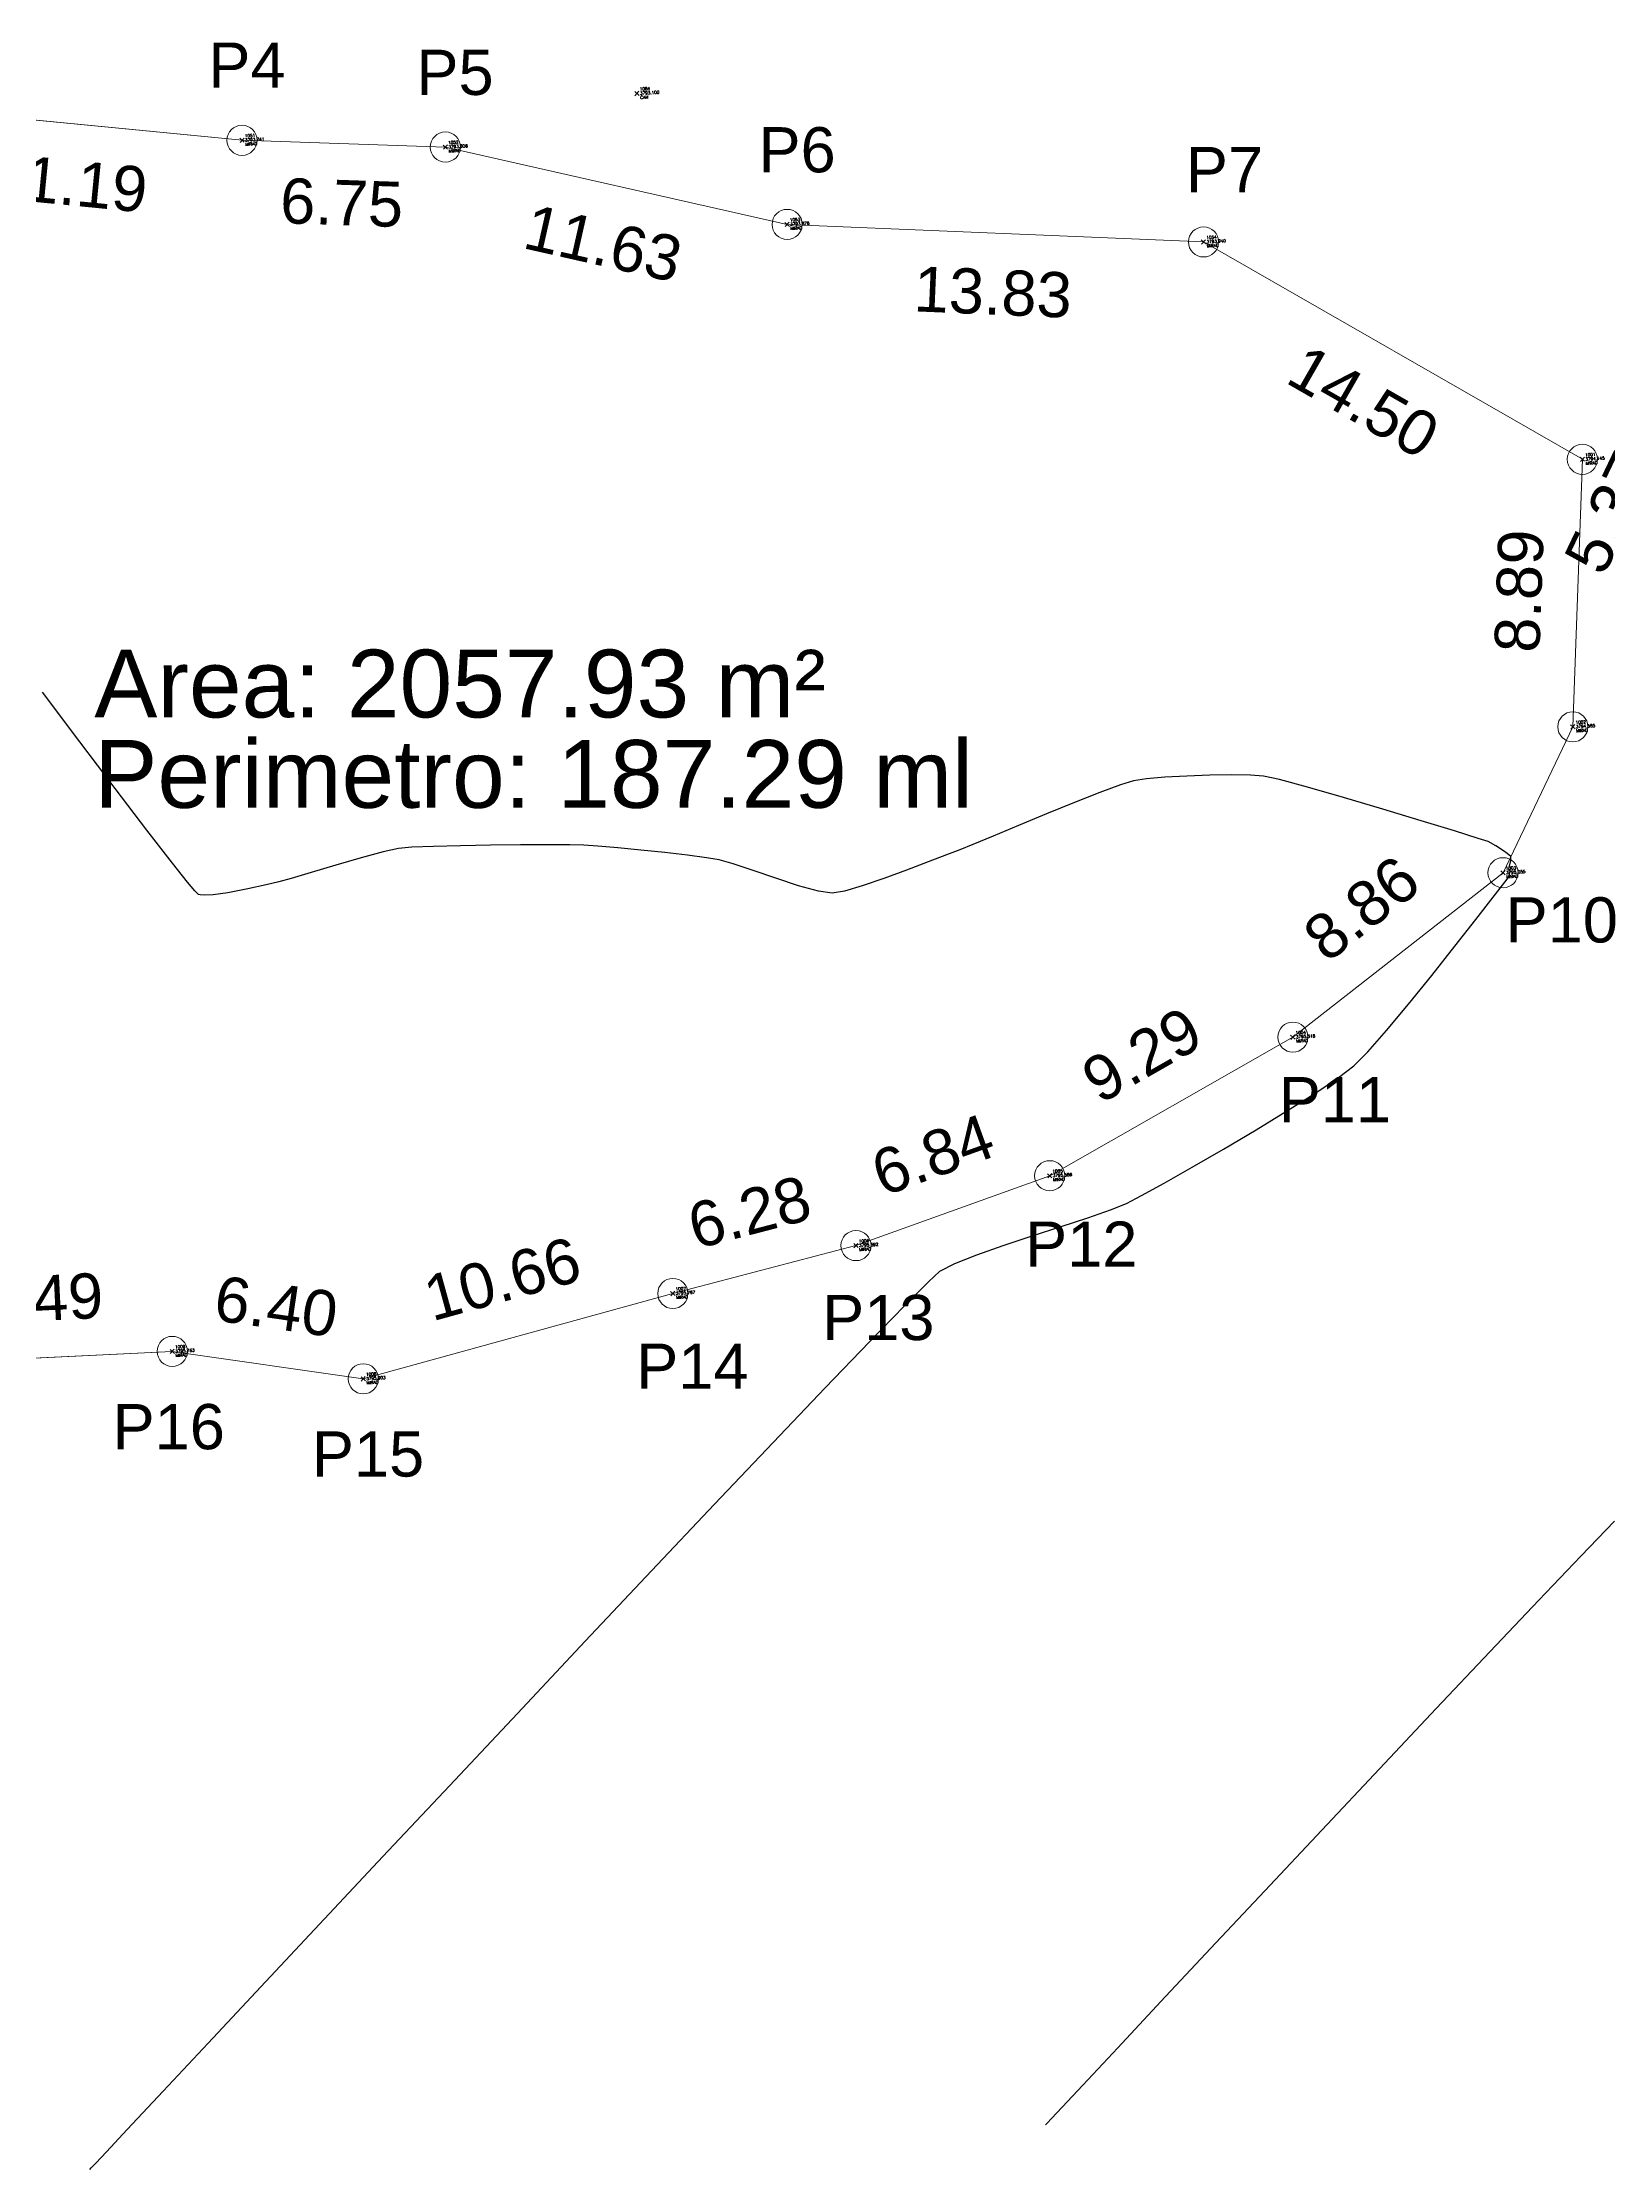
# Model space of a CAD drawing. Header units: millimetres. Extents: x 736950 to 738835, y 8500595 to 8502131.
# Drawn here: x 737234 to 737286, y 8500707.2 to 8500777.8 of the extents above; entities that cross this region are included whole.
import ezdxf
from ezdxf.enums import TextEntityAlignment as Align

# ---------------------------------------------------------------- set-up
doc = ezdxf.new("R2010")
doc.units = ezdxf.units.MM
for name, color, linetype, lineweight in [('CAMINO ACTUAL', 1, 'Continuous', 13), ('CONT-MJR', 80, 'Continuous', 30), ('COTAS', 40, 'Continuous', 5), ('CUADROS', 9, 'Continuous', 20), ('MIRADOR', 152, 'Continuous', 15), ('saiwite', 5, 'Continuous', 5)]:
    doc.layers.add(name, color=color, linetype=linetype, lineweight=lineweight)
doc.styles.add('5mm', font='arial.ttf', dxfattribs={"height": 3})
doc.styles.add('COTAS', font='arial.ttf')
doc.styles.add('CUADROS', font='arial.ttf')
doc.dimstyles.new('GenDist', dxfattribs={"dimtxt": 1.5, "dimasz": 2, "dimexe": 0.18, "dimexo": 0.0625, "dimgap": 1, "dimtad": 2, "dimzin": 1, "dimdsep": 46, "dimtxsty": 'COTAS', "dimcen": 0.09, "dimse1": 1, "dimse2": 1, "dimsd1": 1, "dimsd2": 1, "dimadec": 0, "dimazin": 0, "dimtfac": 1, "dimtofl": 0, "dimtmove": 0, "dimatfit": 3, "dimfxl": 1, "dimtolj": 1, "dimtzin": 0, "dimarcsym": 0})

# ---------------------------------------------------------------- blocks, each defined once
blk = doc.blocks.new('*D178')
at = {"layer": 'Defpoints', "color": 0, "transparency": 16777216}
for p in [(737229.4823230782, 8500775.649115872), (737240.6047319093, 8500774.361380074), (737240.6241810606, 8500774.560426446)]:
    blk.add_point(p, dxfattribs=at)
at = {"layer": 'COTAS', "color": 0, "transparency": 16777216, "insert": (737234.8620757005, 8500773.14823525), "char_height": 1.5, "attachment_point": 5, "rotation": 354.41925021763944, "style": 'COTAS'}
blk.add_mtext('\\A1;11.19', dxfattribs=at)
blk = doc.blocks.new('*D179')
at = {"layer": 'Defpoints', "color": 0, "transparency": 16777216}
for p in [(737240.6241810608, 8500774.560426448), (737247.3682066638, 8500774.135843655), (737247.3748595158, 8500774.335630158)]:
    blk.add_point(p, dxfattribs=at)
at = {"layer": 'COTAS', "color": 0, "transparency": 16777216, "insert": (737243.9340972323, 8500772.483360566), "char_height": 1.5, "attachment_point": 5, "rotation": 358.0927663711696, "style": 'COTAS'}
blk.add_mtext('\\A1;6.75', dxfattribs=at)
blk = doc.blocks.new('*D180')
at = {"layer": 'Defpoints', "color": 0, "transparency": 16777216}
for p in [(737247.3748595156, 8500774.33563016), (737258.6741181486, 8500771.573800694), (737258.7180751737, 8500771.767992426)]:
    blk.add_point(p, dxfattribs=at)
at = {"layer": 'COTAS', "color": 0, "transparency": 16777216, "insert": (737252.6125423766, 8500771.13483351), "char_height": 1.5, "attachment_point": 5, "rotation": 347.2455309760691, "style": 'COTAS'}
blk.add_mtext('\\A1;11.63', dxfattribs=at)
blk = doc.blocks.new('*D181')
at = {"layer": 'Defpoints', "color": 0, "transparency": 16777216}
for p in [(737258.7180751734, 8500771.767992426), (737272.5384525402, 8500771.186312882), (737272.5300765219, 8500770.987303419)]:
    blk.add_point(p, dxfattribs=at)
at = {"layer": 'COTAS', "color": 0, "transparency": 16777216, "insert": (737265.5456096148, 8500769.513334552), "char_height": 1.5, "attachment_point": 5, "rotation": 357.5899265680233, "style": 'COTAS'}
blk.add_mtext('\\A1;13.83', dxfattribs=at)
blk = doc.blocks.new('*D182')
at = {"layer": 'Defpoints', "color": 0, "transparency": 16777216}
for p in [(737272.5384525405, 8500771.186312882), (737285.0160756237, 8500763.801601063), (737285.1127835889, 8500763.970116144)]:
    blk.add_point(p, dxfattribs=at)
at = {"layer": 'COTAS', "color": 0, "transparency": 16777216, "insert": (737277.8499659603, 8500765.878126089), "char_height": 1.5, "attachment_point": 5, "rotation": 330.1492120586639, "style": 'COTAS'}
blk.add_mtext('\\A1;14.50', dxfattribs=at)
blk = doc.blocks.new('*D183')
at = {"layer": 'Defpoints', "color": 0, "transparency": 16777216}
for p in [(737285.1127835897, 8500763.970116144), (737284.6246377325, 8500755.096870247), (737284.7957877077, 8500755.090760138)]:
    blk.add_point(p, dxfattribs=at)
at = {"layer": 'COTAS', "color": 0, "transparency": 16777216, "insert": (737283.018400423, 8500759.599549871), "char_height": 1.5, "attachment_point": 5, "rotation": 87.95539046717042, "style": 'COTAS'}
blk.add_mtext('\\A1;8.89', dxfattribs=at)
blk = doc.blocks.new('*D184')
at = {"layer": 'Defpoints', "color": 0, "transparency": 16777216}
for p in [(737284.7957877074, 8500755.090760138), (737282.302606002, 8500750.331795534), (737282.4792452557, 8500750.247311855)]:
    blk.add_point(p, dxfattribs=at)
at = {"layer": 'COTAS', "color": 0, "transparency": 16777216, "insert": (737286.0235964581, 8500762.205499554), "char_height": 1.5, "attachment_point": 5, "rotation": 64.43896942546981, "style": 'COTAS'}
blk.add_mtext('\\A1;5.37', dxfattribs=at)
blk = doc.blocks.new('*D185')
at = {"layer": 'Defpoints', "color": 0, "transparency": 16777216}
for p in [(737282.4792452562, 8500750.247311853), (737275.3840646432, 8500744.943529602), (737275.5040460858, 8500744.790171899)]:
    blk.add_point(p, dxfattribs=at)
at = {"layer": 'COTAS', "color": 0, "transparency": 16777216, "insert": (737277.7835620963, 8500749.06288837), "char_height": 1.5, "attachment_point": 5, "rotation": 38.038322487698984, "style": 'COTAS'}
blk.add_mtext('\\A1;8.86', dxfattribs=at)
blk = doc.blocks.new('*D186')
at = {"layer": 'Defpoints', "color": 0, "transparency": 16777216}
for p in [(737275.5040460853, 8500744.790171899), (737267.334642245, 8500740.362461977), (737267.4334320677, 8500740.189174647)]:
    blk.add_point(p, dxfattribs=at)
at = {"layer": 'COTAS', "color": 0, "transparency": 16777216, "insert": (737270.4953830568, 8500744.19703807), "char_height": 1.5, "attachment_point": 5, "rotation": 29.687144128214975, "style": 'COTAS'}
blk.add_mtext('\\A1;9.29', dxfattribs=at)
blk = doc.blocks.new('*D187')
at = {"layer": 'Defpoints', "color": 0, "transparency": 16777216}
for p in [(737267.4334320677, 8500740.189174647), (737260.935184407, 8500738.058497174), (737261.0027571218, 8500737.87104511)]:
    blk.add_point(p, dxfattribs=at)
at = {"layer": 'COTAS', "color": 0, "transparency": 16777216, "insert": (737263.5516850869, 8500740.878782637), "char_height": 1.5, "attachment_point": 5, "rotation": 19.82321794714553, "style": 'COTAS'}
blk.add_mtext('\\A1;6.84', dxfattribs=at)
blk = doc.blocks.new('*D188')
at = {"layer": 'Defpoints', "color": 0, "transparency": 16777216}
for p in [(737261.0027571213, 8500737.871045109), (737254.873716563, 8500736.474397138), (737254.9242762337, 8500736.28110328)]:
    blk.add_point(p, dxfattribs=at)
at = {"layer": 'COTAS', "color": 0, "transparency": 16777216, "insert": (737257.4660968224, 8500738.977751993), "char_height": 1.5, "attachment_point": 5, "rotation": 14.658385840842381, "style": 'COTAS'}
blk.add_mtext('\\A1;6.28', dxfattribs=at)
blk = doc.blocks.new('*D189')
at = {"layer": 'Defpoints', "color": 0, "transparency": 16777216}
for p in [(737254.9242762341, 8500736.28110328), (737244.595466008, 8500733.641479503), (737244.6486116522, 8500733.448674375)]:
    blk.add_point(p, dxfattribs=at)
at = {"layer": 'COTAS', "color": 0, "transparency": 16777216, "insert": (737249.2640494904, 8500736.760064438), "char_height": 1.5, "attachment_point": 5, "rotation": 15.410568553325184, "style": 'COTAS'}
blk.add_mtext('\\A1;10.66', dxfattribs=at)
blk = doc.blocks.new('*D190')
at = {"layer": 'Defpoints', "color": 0, "transparency": 16777216}
for p in [(737238.3375056116, 8500734.551772047), (737238.3097056698, 8500734.357972985), (737244.6486116523, 8500733.448674377)]:
    blk.add_point(p, dxfattribs=at)
at = {"layer": 'COTAS', "color": 0, "transparency": 16777216, "insert": (737241.7576996556, 8500735.845089743), "char_height": 1.5, "attachment_point": 5, "rotation": 351.8367661557632, "style": 'COTAS'}
blk.add_mtext('\\A1;6.40', dxfattribs=at)
blk = doc.blocks.new('*D191')
at = {"layer": 'Defpoints', "color": 0, "transparency": 16777216}
for p in [(737229.8207028209, 8500734.146377381), (737229.8303287129, 8500733.947520064), (737238.3097056695, 8500734.357972985)]:
    blk.add_point(p, dxfattribs=at)
at = {"layer": 'COTAS', "color": 0, "transparency": 16777216, "insert": (737233.9750130319, 8500736.11539812), "char_height": 1.5, "attachment_point": 5, "rotation": 2.7712976895200265, "style": 'COTAS'}
blk.add_mtext('\\A1;8.49', dxfattribs=at)

msp = doc.modelspace()

# ---------------------------------------------------------------- linework, layer by layer
at = {"layer": 'CONT-MJR', "extrusion": (0.7988375067814991, 0.6015468707915606, 0), "elevation": 5702533.491323421}
msp.add_lwpolyline([(6347240.051219794, 3795), (6347242.115899732, 3795)], dxfattribs=at)
at = {"layer": 'CONT-MJR'}
for points, elevation in [([(737236.4195372373, 8500753.038690835), (737235.2455726662, 8500754.594749767)], 3795), ([(737273.4742141656, 8500753.492721211), (737272.7467973253, 8500753.482719144)], 3795), ([(737274.0930808941, 8500753.484221974), (737273.4742141656, 8500753.492721211)], 3795), ([(737269.1005865989, 8500752.916103702), (737268.2564301286, 8500752.5804717)], 3795), ([(737269.7789131441, 8500753.169069074), (737269.1005865989, 8500752.916103702)], 3795), ([(737270.6417284849, 8500753.36327426), (737270.2085935491, 8500753.300836122)], 3795), ([(737271.2577062501, 8500753.415838752), (737270.6417284849, 8500753.36327426)], 3795), ([(737272.7467973253, 8500753.482719144), (737271.9836786084, 8500753.456372686)], 3795), ([(737274.5305492759, 8500753.455064517), (737274.0930808941, 8500753.484221974)], 3795), ([(737277.1833860569, 8500752.74301619), (737275.9932541016, 8500753.084901571)], 3795), ([(737267.3292599482, 8500752.20070476), (737266.4018922745, 8500751.815334575)], 3795), ([(737278.4882727354, 8500752.35708245), (737277.1833860569, 8500752.74301619)], 3795), ([(737266.4018922745, 8500751.815334575), (737265.5571433215, 8500751.462892838)], 3795), ([(737281.6582238196, 8500751.388647925), (737280.8690153458, 8500751.634532634)], 3795), ([(737281.9888921004, 8500751.280177599), (737281.6582238196, 8500751.388647925)], 3795), ([(737244.5747911145, 8500750.743022375), (737243.7382950844, 8500750.49841861)], 3795), ([(737245.8225751428, 8500751.055216907), (737245.3102638909, 8500750.943454565)], 3795), ([(737246.2607026403, 8500751.091637885), (737245.8225751428, 8500751.055216907)], 3795), ([(737248.8670453868, 8500751.163322547), (737247.873614027, 8500751.145850474)], 3795), ([(737249.864225504, 8500751.174158787), (737248.8670453868, 8500751.163322547)], 3795), ([(737251.5071269524, 8500751.175284682), (737250.7744781144, 8500751.17819942)], 3795), ([(737251.9714957539, 8500751.165254805), (737251.5071269524, 8500751.175284682)], 3795), ([(737252.4365920761, 8500751.13378249), (737251.9714957539, 8500751.165254805)], 3795), ([(737253.8615441801, 8500750.999841152), (737253.0931251704, 8500751.0759445)], 3795), ([(737255.4158365194, 8500750.825239645), (737254.6622982484, 8500750.913572764)], 3795), ([(737256.9305719668, 8500750.544315938), (737256.4630622426, 8500750.674780482)], 3795), ([(737264.8778293058, 8500751.18191124), (737264.446766442, 8500751.010921475)], 3795), ([(737282.7392650532, 8500750.790964466), (737282.564725897, 8500750.929576345)], 3795), ([(737282.733636521, 8500750.653611528), (737282.7392650532, 8500750.790964466)], 3795), ([(737242.2507863494, 8500750.054689469), (737241.8440501861, 8500749.944560647)], 3795), ([(737261.9236358406, 8500750.053323671), (737261.2127568817, 8500749.809637235)], 3795), ([(737262.6767170263, 8500750.330720572), (737261.9236358406, 8500750.053323671)], 3795), ([(737263.3977596884, 8500750.60640268), (737262.6767170263, 8500750.330720572)], 3795), ([(737282.5345546326, 8500749.93777904), (737282.6776092146, 8500750.126383344)], 3795), ([(737282.6726875616, 8500750.360445008), (737282.6955505307, 8500750.460159196)], 3795), ([(737282.6994109888, 8500750.21550054), (737282.7156480028, 8500750.296183677)], 3795), ([(737239.1563821713, 8500749.54658206), (737239.0592842235, 8500749.644851517)], 3795), ([(737239.3778740553, 8500749.498681137), (737239.2357140394, 8500749.513014393)], 3795), ([(737240.8161058852, 8500749.710554643), (737240.150812146, 8500749.580061363)], 3795), ([(737241.8440501861, 8500749.944560647), (737241.4248845453, 8500749.847803792)], 3795), ([(737260.2145686409, 8500749.565096822), (737259.7539762008, 8500749.633052953)], 3795), ([(737260.6183208983, 8500749.635086533), (737260.2145686409, 8500749.565096822)], 3795), ([(737282.1486951117, 8500749.434790554), (737282.5345546326, 8500749.93777904)], 3795), ([(737277.9867719981, 8500744.301051794), (737278.6099095036, 8500745.007997883)], 3795), ([(737277.5273467703, 8500743.840504013), (737277.9867719981, 8500744.301051794)], 3795), ([(737276.2624207693, 8500742.945861975), (737277.0200464075, 8500743.45488766)], 3795), ([(737272.1642614169, 8500740.471685434), (737273.2053901805, 8500741.076338686)], 3795), ([(737267.809855203, 8500738.502318302), (737268.7028037417, 8500738.794656944)], 3795), ([(737268.7028037417, 8500738.794656944), (737269.4509066467, 8500739.055084521)], 3795), ([(737269.4509066467, 8500739.055084521), (737269.9794365903, 8500739.270502869)], 3795), ([(737266.8467883583, 8500738.191166757), (737267.809855203, 8500738.502318302)], 3795), ([(737265.0092090591, 8500737.564817607), (737265.8883305346, 8500737.874300469)], 3795), ([(737262.6082079951, 8500735.87419427), (737263.4050578469, 8500736.672520122)], 3795), ([(737261.4488303247, 8500734.681010354), (737262.6082079951, 8500735.87419427)], 3795), ([(737256.3104845692, 8500729.288241334), (737258.248473195, 8500731.332440775)], 3795), ([(737282.0413528115, 8500724.387532666), (737283.6642493878, 8500726.098645674)], 3790), ([(737247.508022718, 8500719.942518491), (737249.7632234495, 8500722.343101742)], 3795), ([(737276.4623602706, 8500718.466101374), (737278.3781178348, 8500720.50399439)], 3790), ([(737245.3022575014, 8500717.591822071), (737247.508022718, 8500719.942518491)], 3795), ([(737272.7740170787, 8500714.534398226), (737274.5735632123, 8500716.453813946)], 3790), ([(737271.1260122872, 8500712.775120348), (737272.7740170787, 8500714.534398226)], 3790), ([(737267.8480148492, 8500709.273644874), (737268.5337884029, 8500710.00604262)], 3790), ([(737235.7703452316, 8500707.414730703), (737236.123960616, 8500707.791921072)], 3795), ([(737235.5717104225, 8500707.203599647), (737235.6200153559, 8500707.25478439)], 3795), ([(737235.6200153559, 8500707.25478439), (737235.7703452316, 8500707.414730703)], 3795)]:
    msp.add_lwpolyline(points, dxfattribs=dict(at, elevation=elevation))
at = {"layer": 'CONT-MJR', "extrusion": (0.7963574606309783, 0.6048262518255799, 0), "elevation": 5728582.321033636}
msp.add_lwpolyline([(6323736.437997486, 3795), (6323738.163004888, 3795)], dxfattribs=at)
at = {"layer": 'CONT-MJR', "extrusion": (0.2931866842526502, -0.9560552118873349, 0), "elevation": -7911031.69037704}
msp.add_lwpolyline([(3197178.699417039, 3795.000000000003), (3197178.249986505, 3795.000000000003)], dxfattribs=at)
at = {"layer": 'CONT-MJR', "extrusion": (0.05574716399849931, -0.998444917712602, 0), "elevation": -8446433.263057522}
msp.add_lwpolyline([(1210018.362119013, 3795.000000000013), (1210017.63501595, 3795.000000000013)], dxfattribs=at)
at = {"layer": 'CONT-MJR', "extrusion": (-0.2165256137987619, -0.9762769374358228, 0), "elevation": -8458728.369272752}
msp.add_lwpolyline([(-1120846.195329814, 3795), (-1120846.738875709, 3795)], dxfattribs=at)
at = {"layer": 'CONT-MJR', "extrusion": (0.2614542408028271, 0.9652158722100552, 0), "elevation": 8397825.73836401}
msp.add_lwpolyline([(1510927.45317694, 3795.000000000013), (1510928.418819478, 3795.000000000013)], dxfattribs=at)
at = {"layer": 'CONT-MJR', "extrusion": (0.3790346933370554, -0.9253824621457252, 0), "elevation": -7586997.105525394}
msp.add_lwpolyline([(3904335.261870473, 3795.000000000003), (3904334.259938603, 3795.000000000003)], dxfattribs=at)
at = {"layer": 'CONT-MJR', "extrusion": (-0.288532205358378, -0.9574701909046729, 0), "elevation": -8351945.570353705}
msp.add_lwpolyline([(-1746817.316867676, 3795), (-1746818.649878025, 3795)], dxfattribs=at)
at = {"layer": 'CONT-MJR', "extrusion": (0.7918777906017955, 0.6106795925455663, 0), "elevation": 5775037.53633789}
msp.add_lwpolyline([(6281339.181425387, 3795), (6281340.573476704, 3795)], dxfattribs=at)
at = {"layer": 'CONT-MJR', "extrusion": (0.3822195533952835, -0.9240715410628714, 0), "elevation": -7573505.192522799}
msp.add_lwpolyline([(3930439.547233209, 3795), (3930438.812101798, 3795)], dxfattribs=at)
at = {"layer": 'CONT-MJR', "extrusion": (-0.2925908812620577, -0.9562377195040428, 0), "elevation": -8344461.016278607}
msp.add_lwpolyline([(-1782226.635316587, 3795), (-1782227.790285603, 3795)], dxfattribs=at)
at = {"layer": 'CONT-MJR', "extrusion": (0.2629326704706338, -0.9648141845967965, 0), "elevation": -8007799.211749939}
msp.add_lwpolyline([(2946429.879438339, 3795.000000000013), (2946429.1171436, 3795.000000000013)], dxfattribs=at)
at = {"layer": 'CONT-MJR', "extrusion": (0.04235477469325802, -0.9991026338973807, 0), "elevation": -8461896.90649595}
msp.add_lwpolyline([(1096632.792655053, 3795.000000000013), (1096632.078108794, 3795.000000000013)], dxfattribs=at)
at = {"layer": 'CONT-MJR', "extrusion": (0.02662901207437943, -0.9996453849820659, 0), "elevation": -8478104.46930216}
msp.add_lwpolyline([(963353.0393502512, 3795.00000000001), (963352.1400250001, 3795.00000000001)], dxfattribs=at)
at = {"layer": 'CONT-MJR', "extrusion": (0.004438979280387056, -0.9999901476829401, 0), "elevation": -8497394.785191216}
msp.add_lwpolyline([(774978.169197485, 3795.000000000013), (774977.2589359065, 3795.000000000013)], dxfattribs=at)
at = {"layer": 'CONT-MJR', "extrusion": (-0.08775619864523268, -0.9961419826507356, 0), "elevation": -8532653.55970383}
msp.add_lwpolyline([(-11584.84215316619, 3795), (-11585.50122898701, 3795)], dxfattribs=at)
at = {"layer": 'CONT-MJR', "extrusion": (-0.1071141145404722, -0.9942467331936328, 0), "elevation": -8530814.205855431}
msp.add_lwpolyline([(-177537.3675146485, 3795.000000000013), (-177538.1729023268, 3795.000000000013)], dxfattribs=at)
at = {"layer": 'CONT-MJR', "extrusion": (-0.1301864006751038, -0.9914895365455257, 0), "elevation": -8524386.124971842}
msp.add_lwpolyline([(-375700.4902589192, 3795), (-375701.1224104388, 3795)], dxfattribs=at)
at = {"layer": 'CONT-MJR', "extrusion": (-0.1600251396855377, -0.9871129391658404, 0), "elevation": -8509180.552184168}
msp.add_lwpolyline([(-632578.419991294, 3795), (-632578.8459345577, 3795)], dxfattribs=at)
at = {"layer": 'CONT-MJR', "extrusion": (0.3617445887396418, -0.9322772401585204, 0), "elevation": -7658355.269997598}
msp.add_lwpolyline([(3762435.077245908, 3795.000000000003), (3762434.417824695, 3795.000000000003)], dxfattribs=at)
at = {"layer": 'CONT-MJR', "extrusion": (-0.3570295714711237, 0.9340930816011571, 0), "elevation": 7677267.49822588}
msp.add_lwpolyline([(-3723693.109647057, 3795.00000000001), (-3723692.644764729, 3795.00000000001)], dxfattribs=at)
at = {"layer": 'CONT-MJR', "extrusion": (-0.4928279902608728, -0.87012675629211, 0), "elevation": -7760084.338308166}
msp.add_lwpolyline([(-3547879.093798677, 3795), (-3547879.383650187, 3795)], dxfattribs=at)
at = {"layer": 'CONT-MJR', "extrusion": (0.5402218351510151, 0.8415226490273863, 0), "elevation": 7551870.581120178}
msp.add_lwpolyline([(3971851.290387587, 3795), (3971851.674959821, 3795)], dxfattribs=at)
at = {"layer": 'CONT-MJR', "extrusion": (0.7823377768764452, 0.6228543994161249, 0), "elevation": 5871499.269068225}
msp.add_lwpolyline([(6191265.369338634, 3795.000000000013), (6191266.170304175, 3795.000000000013)], dxfattribs=at)
at = {"layer": 'CONT-MJR', "extrusion": (0.28448577262186, -0.958680262222887, 0), "elevation": -7939766.360196494}
msp.add_lwpolyline([(3125122.742576165, 3795), (3125122.041479304, 3795)], dxfattribs=at)
at = {"layer": 'CONT-MJR', "extrusion": (0.2869843751350193, -0.9579352631719757, 0), "elevation": -7931591.232305116}
msp.add_lwpolyline([(3145814.34443296, 3795.000000000003), (3145813.493247036, 3795.000000000003)], dxfattribs=at)
at = {"layer": 'CONT-MJR', "extrusion": (0.3175107563386032, 0.9482546702280397, 0), "elevation": 8294963.409732927}
msp.add_lwpolyline([(1999971.711640556, 3795), (1999972.40719869, 3795)], dxfattribs=at)
at = {"layer": 'CONT-MJR', "extrusion": (0.3254044300776667, 0.9455749345693492, 0), "elevation": 8278003.316843696}
msp.add_lwpolyline([(2069048.718331981, 3795.000000000003), (2069049.516685189, 3795.000000000003)], dxfattribs=at)
at = {"layer": 'CONT-MJR', "extrusion": (-0.3118130573576077, -0.9501434719353185, 0), "elevation": -8306818.958189963}
msp.add_lwpolyline([(-1950142.870460268, 3795), (-1950143.663518735, 3795)], dxfattribs=at)
at = {"layer": 'CONT-MJR', "extrusion": (0.8313357689982087, 0.5557704914658184, 0), "elevation": 5337395.66332053}
msp.add_lwpolyline([(6657217.807314672, 3795.000000000013), (6657217.884613561, 3795.000000000013)], dxfattribs=at)
at = {"layer": 'CONT-MJR', "extrusion": (0.9713548135376271, -0.2376338069746847, 0), "elevation": -1303902.536839385}
msp.add_lwpolyline([(8432447.843439817, 3795), (8432447.935185075, 3795)], dxfattribs=at)
at = {"layer": 'CONT-MJR', "extrusion": (0.9811658266935924, -0.193167338151872, 0), "elevation": -918670.7531955378}
msp.add_lwpolyline([(8483064.788522976, 3795.000000000013), (8483064.985688763, 3795.000000000013)], dxfattribs=at)
at = {"layer": 'CONT-MJR', "extrusion": (0.7620015588415019, 0.6475751881620551, 0), "elevation": 6066651.863196672}
msp.add_lwpolyline([(6000166.758161803, 3795.000000000009), (6000167.140256413, 3795.000000000009)], dxfattribs=at)
at = {"layer": 'CONT-MJR', "extrusion": (-0.5643906769565801, -0.8255078217464044, 0), "elevation": -7433526.147960122}
msp.add_lwpolyline([(-4189147.068812164, 3795), (-4189147.101142588, 3795)], dxfattribs=at)
at = {"layer": 'CONT-MJR', "extrusion": (0.2794370746185721, 0.9601640075157029, 0), "elevation": 8368125.694625024}
msp.add_lwpolyline([(1667553.996920989, 3795), (1667554.051747925, 3795)], dxfattribs=at)
at = {"layer": 'CONT-MJR', "extrusion": (0.04693527534486137, -0.998897932687971, 0), "elevation": -8456778.567335308}
msp.add_lwpolyline([(1135412.19858626, 3795.00000000001), (1135411.908812852, 3795.00000000001)], dxfattribs=at)
at = {"layer": 'CONT-MJR', "extrusion": (0.1388323939068934, -0.9903158922293842, 0), "elevation": -8316074.589975509}
msp.add_lwpolyline([(1910280.051941795, 3795.000000000013), (1910279.563729865, 3795.000000000013)], dxfattribs=at)
at = {"layer": 'CONT-MJR', "extrusion": (0.2199300050472615, -0.9755156548615258, 0), "elevation": -8130473.044298425}
msp.add_lwpolyline([(2588760.508320288, 3795), (2588759.884261968, 3795)], dxfattribs=at)
at = {"layer": 'CONT-MJR', "extrusion": (0.2693924219906446, 0.9630304891196407, 0), "elevation": 8385093.267762467}
msp.add_lwpolyline([(1580033.91090429, 3795), (1580034.591480748, 3795)], dxfattribs=at)
at = {"layer": 'CONT-MJR', "extrusion": (0.2817452612501378, -0.9594892431721639, 0), "elevation": -7948658.148246976}
msp.add_lwpolyline([(3102440.178986598, 3795.00000000001), (3102439.559452831, 3795.00000000001)], dxfattribs=at)
at = {"layer": 'CONT-MJR', "extrusion": (0.7908234118893874, -0.612044386631908, 0), "elevation": -4619775.989371719}
msp.add_lwpolyline([(7173840.139840688, 3795.000000000003), (7173841.072110607, 3795.000000000003)], dxfattribs=at)
at = {"layer": 'CONT-MJR', "extrusion": (0.7876707161454128, -0.6160964558630188, 0), "elevation": -4656546.036103783}
msp.add_lwpolyline([(7150026.249880224, 3795), (7150027.381598687, 3795)], dxfattribs=at)
at = {"layer": 'CONT-MJR', "extrusion": (-0.7834529662185727, 0.6214510839344639, 0), "elevation": 4705174.045315946}
msp.add_lwpolyline([(-7118118.854017006, 3795.000000000013), (-7118120.086344101, 3795.000000000013)], dxfattribs=at)
at = {"layer": 'CONT-MJR', "extrusion": (0.7773727272937297, -0.6290402553572454, 0), "elevation": -4774170.509565099}
msp.add_lwpolyline([(7072026.39319938, 3795), (7072027.627365858, 3795)], dxfattribs=at)
at = {"layer": 'CONT-MJR', "extrusion": (0.7677532000679651, -0.6407456779295504, 0), "elevation": -4880767.610956164}
msp.add_lwpolyline([(6998882.265581573, 3795.000000000003), (6998883.402968714, 3795.000000000003)], dxfattribs=at)
at = {"layer": 'CONT-MJR', "extrusion": (0.6051509851837887, -0.7961107241653576, 0), "elevation": -6321369.112780089}
msp.add_lwpolyline([(5731187.418859538, 3795), (5731188.056082912, 3795)], dxfattribs=at)
at = {"layer": 'CONT-MJR', "extrusion": (0.5348753565230125, -0.8449309752780877, 0), "elevation": -6788190.124117226}
msp.add_lwpolyline([(5169784.357349658, 3795.000000000013), (5169785.465334976, 3795.000000000013)], dxfattribs=at)
at = {"layer": 'CONT-MJR', "extrusion": (0.5209083068402046, -0.8536126380653412, 0), "elevation": -6872288.263780903}
msp.add_lwpolyline([(5057453.620533577, 3795), (5057454.842325229, 3795)], dxfattribs=at)
at = {"layer": 'CONT-MJR', "extrusion": (-0.5107930198934546, 0.8597037227022603, 0), "elevation": 6931524.741988608}
msp.add_lwpolyline([(-4975955.725037938, 3795.000000000003), (-4975956.978868356, 3795.000000000003)], dxfattribs=at)
at = {"layer": 'CONT-MJR', "extrusion": (0.4934430502182263, -0.8697781074454178, 0), "elevation": -7029956.133773085}
msp.add_lwpolyline([(4835893.422989653, 3795.000000000009), (4835894.495165467, 3795.000000000009)], dxfattribs=at)
at = {"layer": 'CONT-MJR', "extrusion": (0.4591533828245611, -0.8883570065242701, 0), "elevation": -7213171.286473933}
msp.add_lwpolyline([(4558102.144493485, 3795.000000000003), (4558102.707407075, 3795.000000000003)], dxfattribs=at)
at = {"layer": 'CONT-MJR', "extrusion": (0.4818743289404374, -0.8762403386675389, 0), "elevation": -7093419.166227211}
msp.add_lwpolyline([(4742314.290669097, 3795.00000000001), (4742315.149111134, 3795.00000000001)], dxfattribs=at)
at = {"layer": 'CONT-MJR', "extrusion": (0.3138912546684526, -0.9494589407882075, 0), "elevation": -7839680.263339208}
msp.add_lwpolyline([(3368310.966385399, 3795.000000000013), (3368311.975863305, 3795.000000000013)], dxfattribs=at)
at = {"layer": 'CONT-MJR', "extrusion": (-0.4576293997582712, 0.889143032631356, 0), "elevation": 7220977.509202391}
msp.add_lwpolyline([(-4545720.140355059, 3795.000000000003), (-4545720.698495626, 3795.000000000003)], dxfattribs=at)
at = {"layer": 'CONT-MJR', "extrusion": (0.3702618199357275, -0.9289274378001131, 0), "elevation": -7623587.281412519}
msp.add_lwpolyline([(3832363.476997396, 3795.000000000013), (3832364.257529621, 3795.000000000013)], dxfattribs=at)
at = {"layer": 'CONT-MJR', "extrusion": (-0.6725145125016239, 0.7400839347497711, 0), "elevation": 5795438.305432607}
msp.add_lwpolyline([(-6262505.580986774, 3795.000000000013), (-6262506.098261368, 3795.000000000013)], dxfattribs=at)
at = {"layer": 'CONT-MJR', "extrusion": (-0.7215615676627596, 0.6923502755629269, 0), "elevation": 5353506.472089525}
msp.add_lwpolyline([(-6644244.486179595, 3795), (-6644246.609974621, 3795)], dxfattribs=at)
at = {"layer": 'CONT-MJR', "extrusion": (0.7240765454372884, -0.6897196215474825, 0), "elevation": -5329289.79183826}
msp.add_lwpolyline([(6663681.657003926, 3795.000000000003), (6663684.165192765, 3795.000000000003)], dxfattribs=at)
at = {"layer": 'CONT-MJR', "extrusion": (0.726849631980137, -0.6867966311000219, 0), "elevation": -5302397.759106696}
msp.add_lwpolyline([(6685094.05530287, 3795), (6685097.105019025, 3795)], dxfattribs=at)
at = {"layer": 'CONT-MJR', "extrusion": (-0.7196597419703069, 0.6943269084424363, 0), "elevation": 5371689.51102357}
msp.add_lwpolyline([(-6629548.266707056, 3790.000000000003), (-6629549.874312662, 3790.000000000003)], dxfattribs=at)
at = {"layer": 'CONT-MJR', "extrusion": (-0.723416379817172, 0.6904120084501842, 0), "elevation": 5335640.299761232}
msp.add_lwpolyline([(-6658593.99553154, 3790), (-6658596.024313476, 3790)], dxfattribs=at)
at = {"layer": 'CONT-MJR', "extrusion": (0.7276897550855164, -0.6859064224393742, 0), "elevation": -5294210.95394443}
msp.add_lwpolyline([(6691576.195609752, 3795), (6691579.402440072, 3795)], dxfattribs=at)
at = {"layer": 'CONT-MJR', "extrusion": (-0.7283306655381965, 0.6852258325812651, 0), "elevation": 5287952.934377644}
msp.add_lwpolyline([(-6696519.344531843, 3795.00000000001), (-6696522.632704476, 3795.00000000001)], dxfattribs=at)
at = {"layer": 'CONT-MJR', "extrusion": (0.7269454987796676, -0.6866951592984913, 0), "elevation": -5301442.426156807}
msp.add_lwpolyline([(6685848.742504493, 3790.000000000013), (6685851.338718109, 3790.000000000013)], dxfattribs=at)
at = {"layer": 'CONT-MJR', "extrusion": (0.7279049964737481, -0.6856779973927652, 0), "elevation": -5292088.39635046}
msp.add_lwpolyline([(6693252.490313184, 3790), (6693255.23274864, 3790)], dxfattribs=at)
at = {"layer": 'CONT-MJR', "extrusion": (0.7291253020118932, -0.6843802261652988, 0), "elevation": -5280156.703113299}
msp.add_lwpolyline([(6702663.59110568, 3790.000000000003), (6702666.350970717, 3790.000000000003)], dxfattribs=at)
at = {"layer": 'CONT-MJR', "extrusion": (0.7295463107415661, -0.6839314150434752, 0), "elevation": -5276053.221086321}
msp.add_lwpolyline([(6705889.303025156, 3795), (6705892.38057685, 3795)], dxfattribs=at)
at = {"layer": 'CONT-MJR', "extrusion": (0.729795130322269, -0.6836659036092868, 0), "elevation": -5273612.743419764}
msp.add_lwpolyline([(6707805.84516222, 3795), (6707808.700954684, 3795)], dxfattribs=at)
at = {"layer": 'CONT-MJR', "extrusion": (-0.7299805255083985, 0.6834679453920882, 0), "elevation": 5271793.276399567}
msp.add_lwpolyline([(-6709233.335260945, 3795.000000000013), (-6709235.893517237, 3795.000000000013)], dxfattribs=at)
at = {"layer": 'CONT-MJR', "extrusion": (0.730002780339946, -0.6834441752593613, 0), "elevation": -5271552.659855509}
msp.add_lwpolyline([(6709425.518919748, 3790), (6709427.617369162, 3790)], dxfattribs=at)
at = {"layer": 'CONT-MJR', "extrusion": (0.7300959675743024, -0.6833446261819459, 0), "elevation": -5270659.866934147}
msp.add_lwpolyline([(6710121.574210748, 3795.000000000013), (6710123.759153646, 3795.000000000013)], dxfattribs=at)
at = {"layer": 'CONT-MJR', "extrusion": (0.730075128857028, -0.6833668899093619, 0), "elevation": -5270842.339042936}
msp.add_lwpolyline([(6709981.858000808, 3790), (6709983.552626153, 3790)], dxfattribs=at)
at = {"layer": 'CONT-MJR', "extrusion": (-0.7301115110319951, 0.6833280189327647, 0), "elevation": 5270507.234300563}
msp.add_lwpolyline([(-6710239.725286524, 3795.000000000003), (-6710241.461138643, 3795.000000000003)], dxfattribs=at)
at = {"layer": 'CONT-MJR', "extrusion": (0.7295567885832069, -0.6839202382092212, 0), "elevation": -5275928.347855172}
msp.add_lwpolyline([(6705982.044439387, 3790.000000000003), (6705982.560598154, 3790.000000000003)], dxfattribs=at)
at = {"layer": 'CONT-MJR', "extrusion": (0.7299586323644561, -0.6834913276967111, 0), "elevation": -5272008.182285947}
msp.add_lwpolyline([(6709059.531112402, 3795), (6709060.545526328, 3795)], dxfattribs=at)
at = {"layer": 'CONT-MJR', "extrusion": (0.7272793777572266, -0.6863415379306875, 0), "elevation": -5298190.172459816}
msp.add_lwpolyline([(6688407.291974979, 3790), (6688407.362990445, 3790)], dxfattribs=at)
at = {"layer": 'CONT-MJR', "extrusion": (0.7286933464431786, -0.684840132329759, 0), "elevation": -5284384.687813661}
msp.add_lwpolyline([(6699320.161632461, 3790.00000000001), (6699320.382191463, 3790.00000000001)], dxfattribs=at)
at = {"layer": 'COTAS'}
for centre in [(737240.6241810607, 8500774.560426448), (737247.3748595158, 8500774.33563016), (737258.7180751736, 8500771.767992426), (737272.5384525402, 8500771.186312882), (737285.1127835897, 8500763.970116144), (737284.7957877077, 8500755.090760138), (737282.4792452558, 8500750.247311855), (737275.5040460858, 8500744.790171899), (737267.4334320675, 8500740.189174647), (737261.0027571216, 8500737.87104511), (737254.9242762337, 8500736.28110328), (737238.3097056696, 8500734.357972985), (737244.6486116522, 8500733.448674377)]:
    msp.add_circle(centre, 0.5, dxfattribs=at)
at = {"layer": 'MIRADOR'}
for p, q in [((737240.6241810587, 8500774.560426442), (737229.4823230751, 8500775.649115872)), ((737247.3748595157, 8500774.33563016), (737240.6241810587, 8500774.560426442)), ((737258.7180751741, 8500771.767992426), (737247.3748595157, 8500774.33563016)), ((737272.5384525178, 8500771.186312895), (737258.7180751741, 8500771.767992426)), ((737285.1127835764, 8500763.970116151), (737272.5384525178, 8500771.186312895)), ((737284.7957876985, 8500755.090760117), (737285.1127835764, 8500763.970116151)), ((737282.4792452543, 8500750.247311853), (737284.7957876985, 8500755.090760117)), ((737275.5040460824, 8500744.790171895), (737282.4792452543, 8500750.247311853)), ((737267.4334320799, 8500740.189174652), (737275.5040460824, 8500744.790171895)), ((737261.0027571215, 8500737.871045109), (737267.4334320799, 8500740.189174652)), ((737254.9242762283, 8500736.281103276), (737261.0027571215, 8500737.871045109)), ((737244.6486116513, 8500733.448674371), (737254.9242762283, 8500736.281103276)), ((737229.8303287223, 8500733.947520072), (737238.3097056693, 8500734.357972978)), ((737238.3097056693, 8500734.357972978), (737244.6486116513, 8500733.448674371))]:
    msp.add_line(p, q, dxfattribs=at)
at = {"layer": 'MIRADOR', "linetype": 'Continuous', "extrusion": (0.665787337252013, 0.7461415559763941, 0)}
for points, elevation in [([(5109613.346521818, 0), (5109613.546491615, 0)], 6833636.518496976), ([(5109622.092725608, 0), (5109622.292695408, 0)], 6833626.629608657), ([(5109616.906097364, 0), (5109617.106067163, 0)], 6833630.956395044), ([(5109606.732952093, 0), (5109606.932921893, 0)], 6833636.592743178), ([(5109596.03371937, 0), (5109596.233689168, 0)], 6833645.360160139), ([(5109581.847036016, 0), (5109582.047005814, 0)], 6833648.347686265), ([(5109576.171797005, 0), (5109576.371766802, 0)], 6833641.511377895), ([(5109574.675559062, 0), (5109574.875528861, 0)], 6833636.355155244), ([(5109576.246750345, 0), (5109576.446720144, 0)], 6833627.639357063), ([(5109579.205285132, 0), (5109579.405254931, 0)], 6833618.833049215), ([(5109582.460097656, 0), (5109582.660067454, 0)], 6833612.821934475), ([(5109585.93694171, 0), (5109586.136911507, 0)], 6833607.588637193), ([(5109597.053367442, 0), (5109597.253337234, 0)], 6833595.091939067), ([(5109591.718246765, 0), (5109591.918216565, 0)], 6833598.633836923)]:
    msp.add_lwpolyline(points, dxfattribs=dict(at, elevation=elevation))
at = {"layer": 'MIRADOR', "linetype": 'Continuous', "extrusion": (0.7461415586651008, -0.6657873342388049, 0)}
for points, elevation in [([(6833636.639116472, 0), (6833636.439146672, 0)], -5109613.418909853), ([(6833626.750228186, 0), (6833626.550258387, 0)], -5109622.165113684), ([(6833631.077014551, 0), (6833630.877044751, 0)], -5109616.978485418), ([(6833636.713362648, 0), (6833636.513392846, 0)], -5109606.805340125), ([(6833645.480779564, 0), (6833645.280809764, 0)], -5109596.106107373), ([(6833648.468305633, 0), (6833648.268335834, 0)], -5109581.919424001), ([(6833641.631997241, 0), (6833641.432027441, 0)], -5109576.244185019), ([(6833636.475774583, 0), (6833636.275804784, 0)], -5109574.747947096), ([(6833627.759976408, 0), (6833627.560006608, 0)], -5109576.319138413), ([(6833618.953668568, 0), (6833618.753698768, 0)], -5109579.277673239), ([(6833612.942553843, 0), (6833612.742584042, 0)], -5109582.532485783), ([(6833607.709256576, 0), (6833607.509286777, 0)], -5109586.009329857), ([(6833595.212558495, 0), (6833595.012588697, 0)], -5109597.125755638), ([(6833598.754456329, 0), (6833598.554486535, 0)], -5109591.790634952)]:
    msp.add_lwpolyline(points, dxfattribs=dict(at, elevation=elevation))
at = {"layer": 'saiwite', "flags": 128}
msp.add_lwpolyline([(737224.9208191042, 8500729.733759237), (737224.1988801018, 8500776.24587994), (737229.4823230781, 8500775.649115872), (737240.6241810607, 8500774.560426448), (737247.3748595157, 8500774.33563016), (737258.7180751736, 8500771.767992426), (737272.5384525403, 8500771.186312882), (737285.1127835897, 8500763.970116144), (737284.7957877077, 8500755.090760136), (737282.4792452557, 8500750.247311855), (737275.5040460858, 8500744.790171897), (737267.4334320674, 8500740.189174645), (737261.0027571215, 8500737.871045109), (737254.9242762337, 8500736.281103278), (737244.6486116522, 8500733.448674377), (737238.3097056698, 8500734.357972985), (737229.830328713, 8500733.947520064), (737224.920819104, 8500729.733759254)], dxfattribs=at)

# ---------------------------------------------------------------- texts
at = {"layer": 'CAMINO ACTUAL', "style": 'CUADROS'}
for s, p in [('Area: 2057.93 m²', (737235.7205844454, 8500755.402020587)), ('Perimetro: 187.29 ml', (737235.7205844454, 8500752.402020587))]:
    msp.add_text(s, height=2.25, dxfattribs=at).set_placement(p)
at = {"layer": 'CUADROS', "style": 'CUADROS'}
for s, p in [('P4', (737240.7874271672, 8500777.055090895)), ('P5', (737247.693856202, 8500776.815194862)), ('P6', (737259.0479494627, 8500774.246133454)), ('P7', (737273.233014826, 8500773.587892203)), ('P10', (737284.428646522, 8500748.682117073)), ('P11', (737276.897059378, 8500742.71423501)), ('P12', (737268.4802865904, 8500737.918911312)), ('P13', (737261.7437278266, 8500735.483376287)), ('P14', (737255.5727764511, 8500733.866678406)), ('P16', (737238.1921152925, 8500731.860740015)), ('P15', (737244.8066186737, 8500730.953672618))]:
    msp.add_text(s, height=1.5, dxfattribs=at).set_placement(p, align=Align.MIDDLE_CENTER)
at = {"layer": 'MIRADOR', "color": 1, "char_height": 0.1, "attachment_point": 1, "rotation": 3.2572437629721005, "style": '5mm'}
for s, insert, width in [('\\Ftxt.shx;\\W1.0000000000;\\T1.0000000000;\\o\\l3793.100', (737253.830981288, 8500776.17142635), 0.7666666666666667), ('\\Ftxt.shx;\\W1.0000000000;\\T1.0000000000;\\o\\l3793.741', (737240.7211785577, 8500774.616027568), 0.7999999999999999), ('\\Ftxt.shx;\\W1.0000000000;\\T1.0000000000;\\o\\l3793.806', (737247.4718570146, 8500774.391231285), 0.8166666666666668), ('\\Ftxt.shx;\\W1.0000000000;\\T1.0000000000;\\o\\l3793.876', (737258.815072673, 8500771.823593551), 0.8333333333333334), ('\\Ftxt.shx;\\W1.0000000000;\\T1.0000000000;\\o\\l3793.940', (737272.6354500168, 8500771.24191402), 0.8166666666666668), ('\\Ftxt.shx;\\W1.0000000000;\\T1.0000000000;\\o\\l3794.145', (737285.209781075, 8500764.025717279), 0.7999999999999999), ('\\Ftxt.shx;\\W1.0000000000;\\T1.0000000000;\\o\\l3794.565', (737284.8927851974, 8500755.146361243), 0.8333333333333334), ('\\Ftxt.shx;\\W1.0000000000;\\T1.0000000000;\\o\\l3795.055', (737282.5762427533, 8500750.302912977), 0.8166666666666668), ('\\Ftxt.shx;\\W1.0000000000;\\T1.0000000000;\\o\\l3795.518', (737275.6010435813, 8500744.845773019), 0.7999999999999999), ('\\Ftxt.shx;\\W1.0000000000;\\T1.0000000000;\\o\\l3795.586', (737267.5304295787, 8500740.244775778), 0.8333333333333334), ('\\Ftxt.shx;\\W1.0000000000;\\T1.0000000000;\\o\\l3795.592', (737261.0997546201, 8500737.926646236), 0.8333333333333334), ('\\Ftxt.shx;\\W1.0000000000;\\T1.0000000000;\\o\\l3795.767', (737255.0212737273, 8500736.336704401), 0.8333333333333334), ('\\Ftxt.shx;\\W1.0000000000;\\T1.0000000000;\\o\\l3795.763', (737238.4067031685, 8500734.413574101), 0.8333333333333334), ('\\Ftxt.shx;\\W1.0000000000;\\T1.0000000000;\\o\\l3795.903', (737244.7456091502, 8500733.504275495), 0.8166666666666668)]:
    msp.add_mtext(s, dxfattribs=dict(at, insert=insert, width=width))
at = {"layer": 'MIRADOR', "color": 2, "char_height": 0.1, "attachment_point": 1, "rotation": 3.2572437629721005, "style": '5mm'}
for s, insert, width in [('\\Ftxt.shx;\\W1.0000000000;\\T1.0000000000;\\o\\l1084', (737253.8230266265, 8500776.31120018), 0.45), ('\\Ftxt.shx;\\W1.0000000000;\\T1.0000000000;\\o\\l1051', (737240.7132238962, 8500774.755801396), 0.4166666666666667), ('\\Ftxt.shx;\\W1.0000000000;\\T1.0000000000;\\o\\l1052', (737247.4639023532, 8500774.531005112), 0.45), ('\\Ftxt.shx;\\W1.0000000000;\\T1.0000000000;\\o\\l1053', (737258.8071180115, 8500771.96336738), 0.45), ('\\Ftxt.shx;\\W1.0000000000;\\T1.0000000000;\\o\\l1054', (737272.6274953553, 8500771.38168785), 0.45), ('\\Ftxt.shx;\\W1.0000000000;\\T1.0000000000;\\o\\l1001', (737285.2018264135, 8500764.165491108), 0.4), ('\\Ftxt.shx;\\W1.0000000000;\\T1.0000000000;\\o\\l1002', (737284.8848305359, 8500755.286135072), 0.4333333333333333), ('\\Ftxt.shx;\\W1.0000000000;\\T1.0000000000;\\o\\l1003', (737282.5682880919, 8500750.442686806), 0.4333333333333333), ('\\Ftxt.shx;\\W1.0000000000;\\T1.0000000000;\\o\\l1004', (737275.5930889198, 8500744.985546848), 0.4333333333333333), ('\\Ftxt.shx;\\W1.0000000000;\\T1.0000000000;\\o\\l1005', (737267.5224749172, 8500740.384549607), 0.4333333333333333), ('\\Ftxt.shx;\\W1.0000000000;\\T1.0000000000;\\o\\l1006', (737261.0917999586, 8500738.066420065), 0.4333333333333333), ('\\Ftxt.shx;\\W1.0000000000;\\T1.0000000000;\\o\\l1007', (737255.0133190658, 8500736.47647823), 0.4333333333333333), ('\\Ftxt.shx;\\W1.0000000000;\\T1.0000000000;\\o\\l1009', (737238.398748507, 8500734.55334793), 0.4333333333333333), ('\\Ftxt.shx;\\W1.0000000000;\\T1.0000000000;\\o\\l1008', (737244.7376544887, 8500733.644049324), 0.4333333333333333)]:
    msp.add_mtext(s, dxfattribs=dict(at, insert=insert, width=width))
at = {"layer": 'MIRADOR', "color": 3, "char_height": 0.1, "attachment_point": 1, "rotation": 3.2572437629721005, "style": '5mm'}
for s, insert, width in [('\\Ftxt.shx;\\W1.0000000000;\\T1.0000000000;\\o\\lCAM', (737253.8389359494, 8500776.031652521), 0.4), ('\\Ftxt.shx;\\W1.0000000000;\\T1.0000000000;\\o\\lMIRAD', (737240.7291332192, 8500774.476253739), 0.5666666666666668), ('\\Ftxt.shx;\\W1.0000000000;\\T1.0000000000;\\o\\lMIRAD', (737247.4798116761, 8500774.251457456), 0.5666666666666668), ('\\Ftxt.shx;\\W1.0000000000;\\T1.0000000000;\\o\\lMIRAD', (737258.8230273345, 8500771.683819722), 0.5666666666666668), ('\\Ftxt.shx;\\W1.0000000000;\\T1.0000000000;\\o\\lMIRAD', (737272.6434046783, 8500771.102140192), 0.5666666666666668), ('\\Ftxt.shx;\\W1.0000000000;\\T1.0000000000;\\o\\lMIRAD', (737285.2177357365, 8500763.88594345), 0.5666666666666668), ('\\Ftxt.shx;\\W1.0000000000;\\T1.0000000000;\\o\\lMIRAD', (737284.9007398589, 8500755.006587414), 0.5666666666666668), ('\\Ftxt.shx;\\W1.0000000000;\\T1.0000000000;\\o\\lMIRAD', (737282.5841974148, 8500750.16313915), 0.5666666666666668), ('\\Ftxt.shx;\\W1.0000000000;\\T1.0000000000;\\o\\lMIRAD', (737275.6089982428, 8500744.705999192), 0.5666666666666668), ('\\Ftxt.shx;\\W1.0000000000;\\T1.0000000000;\\o\\lMIRAD', (737267.5383842401, 8500740.105001949), 0.5666666666666668), ('\\Ftxt.shx;\\W1.0000000000;\\T1.0000000000;\\o\\lMIRAD', (737261.1077092815, 8500737.786872407), 0.5666666666666668), ('\\Ftxt.shx;\\W1.0000000000;\\T1.0000000000;\\o\\lMIRAD', (737255.0292283888, 8500736.196930572), 0.5666666666666668), ('\\Ftxt.shx;\\W1.0000000000;\\T1.0000000000;\\o\\lMIRAD', (737238.41465783, 8500734.273800272), 0.5666666666666668), ('\\Ftxt.shx;\\W1.0000000000;\\T1.0000000000;\\o\\lMIRAD', (737244.7535638117, 8500733.364501666), 0.5666666666666668)]:
    msp.add_mtext(s, dxfattribs=dict(at, insert=insert, width=width))

# ---------------------------------------------------------------- dimensions: what is measured, and where the dimension line sits
at = {"layer": 'COTAS'}
for p1, p2, distance, picture, middle in [((737229.4823230781, 8500775.649115872), (737240.6241810607, 8500774.560426448), -0.19999432051702298, '*D178', (737234.8620757005, 8500773.14823525)), ((737240.6241810607, 8500774.560426448), (737247.3748595158, 8500774.33563016), -0.19989724338500642, '*D179', (737243.9340972323, 8500772.483360566)), ((737247.3748595158, 8500774.33563016), (737258.7180751736, 8500771.767992426), -0.19910461729568127, '*D180', (737252.6125423766, 8500771.13483351)), ((737258.7180751736, 8500771.767992426), (737272.5384525402, 8500771.186312882), -0.19918565239867275, '*D181', (737265.5456096148, 8500769.513334552)), ((737272.5384525402, 8500771.186312882), (737285.1127835897, 8500763.970116144), -0.1942929825928544, '*D182', (737277.8499659603, 8500765.878126089)), ((737284.7957877077, 8500755.090760138), (737282.4792452558, 8500750.247311855), -0.19580326372394757, '*D184', (737286.0235964581, 8500762.205499554)), ((737285.1127835897, 8500763.970116144), (737284.7957877077, 8500755.090760138), -0.17125900686429943, '*D183', (737283.018400423, 8500759.599549871)), ((737282.4792452558, 8500750.247311855), (737275.5040460858, 8500744.790171899), -0.19471551480503044, '*D185', (737277.7835620963, 8500749.06288837)), ((737275.5040460858, 8500744.790171899), (737267.4334320675, 8500740.189174647), -0.19946911501358572, '*D186', (737270.4953830568, 8500744.19703807)), ((737267.4334320675, 8500740.189174647), (737261.0027571216, 8500737.87104511), -0.19925949828882952, '*D187', (737263.5516850869, 8500740.878782637)), ((737261.0027571216, 8500737.87104511), (737254.9242762337, 8500736.28110328), -0.1997968867668778, '*D188', (737257.4660968224, 8500738.977751993)), ((737254.9242762337, 8500736.28110328), (737244.6486116522, 8500733.448674377), -0.19999569053971866, '*D189', (737249.2640494904, 8500736.760064438)), ((737238.3097056696, 8500734.357972985), (737229.830328713, 8500733.947520064), -0.19909015601911695, '*D191', (737233.9750130319, 8500736.11539812)), ((737244.6486116522, 8500733.448674377), (737238.3097056696, 8500734.357972985), -0.1957828212290821, '*D190', (737241.7576996556, 8500735.845089743))]:
    dim = msp.add_aligned_dim(p1=p1, p2=p2, distance=distance, dimstyle='GenDist', dxfattribs=at)
    dim.commit()
    dim.dimension.update_dxf_attribs({"geometry": picture, "text_midpoint": middle})

doc.saveas('drawing.dxf')
